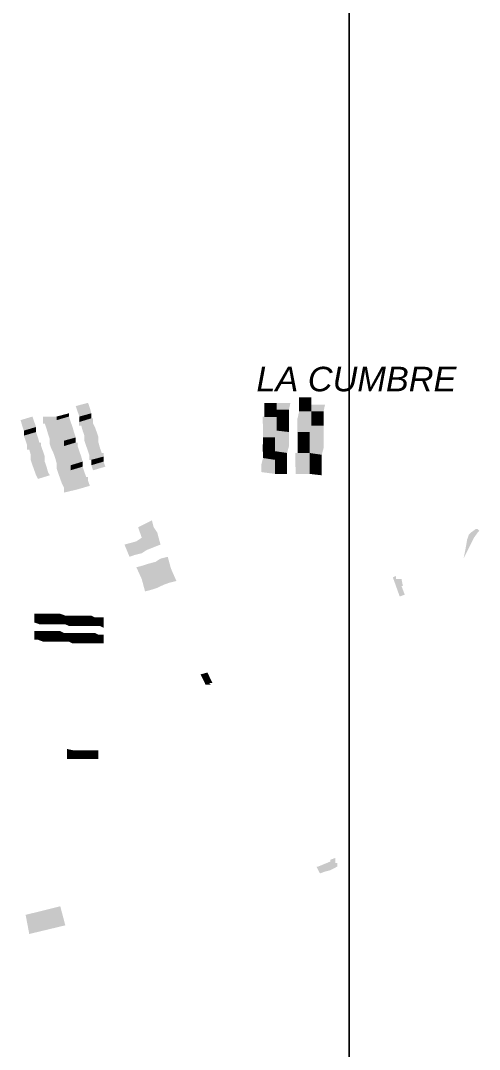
# Model space of a CAD drawing. Header units: millimetres. Extents: x -3588 to 75209, y -3737 to 38254.
# Drawn here: x 29591 to 29950, y 3950 to 4756 of the extents above; entities that cross this region are included whole.
import ezdxf

# ---------------------------------------------------------------- set-up
doc = ezdxf.new("R2010")
doc.units = ezdxf.units.MM
for name, color, linetype in [('H', 250, 'Continuous'), ('P', 253, 'Continuous'), ('T', 7, 'Continuous')]:
    doc.layers.add(name, color=color, linetype=linetype)

msp = doc.modelspace()

# ---------------------------------------------------------------- hatches: boundary and pattern name
at = {"layer": 'H', "linetype": 'Continuous'}
for points in [[(29645.292, 4452.672), (29635.69, 4449.855), (29634.281, 4454.096), (29643.884, 4456.625), (29645.292, 4452.672), (29645.292, 4452.672)], [(29791.518, 4456.625), (29791.518, 4451.263), (29781.916, 4451.263), (29781.916, 4456.625), (29791.518, 4456.625), (29791.518, 4456.625)], [(29802.24, 4456.625), (29801.12, 4451.263), (29791.518, 4451.263), (29791.518, 4456.625), (29802.24, 4456.625), (29802.24, 4456.625)], [(29818.612, 4460.866), (29818.612, 4455.216), (29809.01, 4455.216), (29809.01, 4460.866), (29818.612, 4460.866), (29818.612, 4460.866)], [(29818.612, 4455.216), (29818.612, 4449.855), (29809.01, 4449.855), (29809.01, 4455.216), (29818.612, 4455.216), (29818.612, 4455.216)], [(29829.335, 4455.216), (29828.214, 4449.855), (29818.612, 4449.855), (29818.612, 4455.216), (29829.335, 4455.216), (29829.335, 4455.216)], [(29628.92, 4445.902), (29619.318, 4443.085), (29619.318, 4445.902), (29628.92, 4448.447), (29628.92, 4445.902), (29628.92, 4445.902)], [(29646.412, 4448.447), (29637.098, 4445.902), (29635.69, 4449.855), (29645.292, 4452.672), (29646.412, 4448.447), (29646.412, 4448.447)], [(29646.412, 4444.494), (29637.098, 4441.661), (29637.098, 4445.902), (29646.412, 4448.447), (29646.412, 4444.494), (29646.412, 4444.494)], [(29781.916, 4445.614), (29791.518, 4445.614), (29791.518, 4451.263), (29781.916, 4451.263), (29781.916, 4445.614)], [(29801.12, 4451.263), (29801.12, 4444.494), (29791.518, 4445.902), (29791.518, 4451.263), (29801.12, 4451.263), (29801.12, 4451.263)], [(29818.612, 4449.855), (29818.612, 4444.494), (29807.89, 4444.494), (29809.01, 4449.855), (29818.612, 4449.855), (29818.612, 4449.855)], [(29828.214, 4449.855), (29828.214, 4444.494), (29818.612, 4444.494), (29818.612, 4449.855), (29828.214, 4449.855), (29828.214, 4449.855)], [(29601.81, 4441.661), (29592.224, 4439.133), (29591.087, 4443.085), (29600.402, 4445.902), (29601.81, 4441.661), (29601.81, 4441.661)], [(29603.234, 4437.708), (29593.632, 4434.892), (29592.224, 4439.133), (29601.81, 4441.661), (29603.234, 4437.708), (29603.234, 4437.708)], [(29608.595, 4440.253), (29619.606, 4440.253), (29619.606, 4445.902), (29608.595, 4445.902), (29608.595, 4440.253)], [(29620.726, 4439.133), (29611.412, 4436.3), (29610.004, 4440.541), (29619.318, 4443.085), (29620.726, 4439.133), (29620.726, 4439.133)], [(29622.135, 4434.892), (29612.548, 4432.347), (29611.412, 4436.3), (29620.726, 4439.133), (29622.135, 4434.892), (29622.135, 4434.892)], [(29630.329, 4441.661), (29620.726, 4439.133), (29619.318, 4443.085), (29628.92, 4445.902), (29630.329, 4441.661), (29630.329, 4441.661)], [(29631.737, 4437.708), (29622.135, 4434.892), (29620.726, 4439.133), (29630.329, 4441.661), (29631.737, 4437.708), (29631.737, 4437.708)], [(29636.826, 4438.844), (29647.837, 4438.844), (29647.837, 4444.494), (29636.826, 4444.494), (29636.826, 4438.844)], [(29649.245, 4437.708), (29639.643, 4434.892), (29638.522, 4439.133), (29647.837, 4440.541), (29649.245, 4437.708), (29649.245, 4437.708)], [(29780.507, 4440.253), (29791.518, 4440.253), (29791.518, 4445.902), (29780.507, 4445.902), (29780.507, 4440.253)], [(29791.518, 4440.541), (29791.518, 4434.892), (29780.795, 4434.892), (29780.795, 4440.541), (29791.518, 4440.541), (29791.518, 4440.541)], [(29801.12, 4444.494), (29801.12, 4439.133), (29791.518, 4440.541), (29791.518, 4445.902), (29801.12, 4444.494), (29801.12, 4444.494)], [(29801.12, 4439.133), (29801.12, 4433.771), (29791.518, 4434.892), (29791.518, 4440.541), (29801.12, 4439.133), (29801.12, 4439.133)], [(29807.602, 4438.844), (29818.612, 4438.844), (29818.612, 4444.494), (29807.602, 4444.494), (29807.602, 4438.844)], [(29807.602, 4433.483), (29818.612, 4433.483), (29818.612, 4439.133), (29807.602, 4439.133), (29807.602, 4433.483)], [(29817.204, 4433.483), (29828.214, 4433.483), (29828.214, 4439.133), (29817.204, 4439.133), (29817.204, 4433.483)], [(29818.612, 4438.844), (29828.214, 4438.844), (29828.214, 4444.494), (29818.612, 4444.494), (29818.612, 4438.844)], [(29603.234, 4433.771), (29593.632, 4430.939), (29593.632, 4434.892), (29603.234, 4437.708), (29603.234, 4433.771), (29603.234, 4433.771)], [(29604.643, 4429.53), (29595.04, 4426.986), (29593.632, 4430.939), (29603.234, 4433.771), (29604.643, 4429.53), (29604.643, 4429.53)], [(29623.559, 4430.939), (29613.957, 4428.122), (29612.548, 4432.347), (29622.135, 4434.892), (29623.559, 4430.939), (29623.559, 4430.939)], [(29624.967, 4426.986), (29613.957, 4424.169), (29613.957, 4428.122), (29623.559, 4430.939), (29624.967, 4426.986), (29624.967, 4426.986)], [(29632.873, 4433.771), (29623.559, 4430.939), (29622.135, 4434.892), (29631.737, 4437.708), (29632.873, 4433.771), (29632.873, 4433.771)], [(29634.281, 4429.53), (29624.967, 4426.986), (29623.559, 4430.939), (29632.873, 4433.771), (29634.281, 4429.53), (29634.281, 4429.53)], [(29650.653, 4433.771), (29641.051, 4430.939), (29639.643, 4434.892), (29649.245, 4437.708), (29650.653, 4433.771), (29650.653, 4433.771)], [(29652.062, 4429.53), (29641.051, 4426.986), (29641.051, 4430.939), (29650.653, 4433.771), (29652.062, 4429.53), (29652.062, 4429.53)], [(29791.518, 4434.892), (29790.11, 4429.53), (29780.795, 4429.53), (29780.795, 4434.892), (29791.518, 4434.892), (29791.518, 4434.892)], [(29801.12, 4433.771), (29801.12, 4428.122), (29790.11, 4429.53), (29791.518, 4434.892), (29801.12, 4433.771), (29801.12, 4433.771)], [(29817.204, 4433.771), (29817.204, 4428.122), (29807.89, 4428.122), (29807.89, 4433.771), (29817.204, 4433.771), (29817.204, 4433.771)], [(29828.214, 4433.771), (29828.214, 4426.986), (29817.204, 4428.122), (29817.204, 4433.771), (29828.214, 4433.771), (29828.214, 4433.771)], [(29605.763, 4425.577), (29596.449, 4422.761), (29595.04, 4426.986), (29604.643, 4429.53), (29605.763, 4425.577), (29605.763, 4425.577)], [(29596.177, 4419.928), (29607.187, 4419.928), (29607.187, 4425.577), (29596.177, 4425.577), (29596.177, 4419.928)], [(29608.595, 4418.808), (29598.993, 4415.975), (29597.873, 4420.216), (29607.187, 4422.761), (29608.595, 4418.808), (29608.595, 4418.808)], [(29624.967, 4422.761), (29615.365, 4420.216), (29613.957, 4424.169), (29624.967, 4426.986), (29624.967, 4422.761), (29624.967, 4422.761)], [(29626.088, 4420.216), (29616.773, 4417.384), (29615.365, 4420.216), (29624.967, 4422.761), (29626.088, 4420.216), (29626.088, 4420.216)], [(29624.679, 4419.928), (29635.69, 4419.928), (29635.69, 4425.577), (29624.679, 4425.577), (29624.679, 4419.928)], [(29634.281, 4425.577), (29624.967, 4422.761), (29624.967, 4426.986), (29634.281, 4429.53), (29634.281, 4425.577), (29634.281, 4425.577)], [(29637.098, 4418.808), (29627.512, 4415.975), (29626.088, 4420.216), (29635.69, 4422.761), (29637.098, 4418.808), (29637.098, 4418.808)], [(29652.062, 4425.577), (29642.459, 4422.761), (29641.051, 4426.986), (29652.062, 4429.53), (29652.062, 4425.577), (29652.062, 4425.577)], [(29653.198, 4421.336), (29643.884, 4418.808), (29642.459, 4422.761), (29652.062, 4425.577), (29653.198, 4421.336), (29653.198, 4421.336)], [(29780.507, 4418.52), (29790.11, 4418.52), (29790.11, 4424.169), (29780.507, 4424.169), (29780.507, 4418.52)], [(29790.11, 4429.53), (29790.11, 4424.169), (29780.795, 4424.169), (29780.795, 4429.53), (29790.11, 4429.53), (29790.11, 4429.53)], [(29801.12, 4428.122), (29801.12, 4422.761), (29790.11, 4424.169), (29790.11, 4429.53), (29801.12, 4428.122), (29801.12, 4428.122)], [(29801.12, 4422.761), (29799.696, 4417.384), (29790.11, 4418.808), (29790.11, 4424.169), (29801.12, 4422.761), (29801.12, 4422.761)], [(29817.204, 4428.122), (29817.204, 4422.761), (29807.89, 4422.761), (29807.89, 4428.122), (29817.204, 4428.122), (29817.204, 4428.122)], [(29817.204, 4422.761), (29817.204, 4417.384), (29807.89, 4417.384), (29807.89, 4422.761), (29817.204, 4422.761), (29817.204, 4422.761)], [(29828.214, 4426.986), (29828.214, 4421.336), (29817.204, 4422.761), (29817.204, 4428.122), (29828.214, 4426.986), (29828.214, 4426.986)], [(29828.214, 4421.336), (29826.806, 4415.975), (29817.204, 4417.384), (29817.204, 4422.761), (29828.214, 4421.336), (29828.214, 4421.336)], [(29610.004, 4414.567), (29598.993, 4412.022), (29598.993, 4415.975), (29608.595, 4418.808), (29610.004, 4414.567), (29610.004, 4414.567)], [(29610.004, 4410.614), (29600.402, 4407.797), (29598.993, 4412.022), (29610.004, 4414.567), (29610.004, 4410.614), (29610.004, 4410.614)], [(29627.512, 4415.975), (29618.198, 4413.447), (29616.773, 4417.384), (29626.088, 4420.216), (29627.512, 4415.975), (29627.512, 4415.975)], [(29628.92, 4412.022), (29619.318, 4409.206), (29618.198, 4413.447), (29627.512, 4415.975), (29628.92, 4412.022), (29628.92, 4412.022)], [(29638.522, 4414.567), (29628.92, 4412.022), (29627.512, 4415.975), (29637.098, 4418.808), (29638.522, 4414.567), (29638.522, 4414.567)], [(29639.643, 4410.614), (29630.329, 4407.797), (29628.92, 4412.022), (29638.522, 4414.567), (29639.643, 4410.614), (29639.643, 4410.614)], [(29654.606, 4417.384), (29645.292, 4414.567), (29643.884, 4418.808), (29653.198, 4421.336), (29654.606, 4417.384), (29654.606, 4417.384)], [(29645.004, 4411.75), (29656.014, 4411.75), (29656.014, 4417.384), (29645.004, 4417.384), (29645.004, 4411.75)], [(29656.014, 4410.614), (29646.412, 4407.797), (29646.412, 4412.022), (29656.014, 4414.567), (29656.014, 4410.614), (29656.014, 4410.614)], [(29790.11, 4418.808), (29790.11, 4413.447), (29790.11, 4412.022), (29780.795, 4413.447), (29780.795, 4414.567), (29780.795, 4418.808), (29790.11, 4418.808), (29790.11, 4418.808)], [(29799.696, 4417.384), (29799.696, 4413.447), (29799.696, 4412.022), (29790.11, 4412.022), (29790.11, 4413.447), (29790.11, 4418.808), (29799.696, 4417.384), (29799.696, 4417.384)], [(29806.193, 4411.75), (29817.204, 4411.75), (29817.204, 4417.384), (29806.193, 4417.384), (29806.193, 4411.75)], [(29826.806, 4415.975), (29826.806, 4412.022), (29826.806, 4410.614), (29817.204, 4412.022), (29817.204, 4417.384), (29826.806, 4415.975), (29826.806, 4415.975)], [(29611.412, 4406.661), (29601.81, 4403.844), (29600.402, 4407.797), (29610.004, 4410.614), (29611.412, 4406.661), (29611.412, 4406.661)], [(29612.548, 4402.436), (29603.234, 4399.891), (29601.81, 4403.844), (29611.412, 4406.661), (29612.548, 4402.436), (29612.548, 4402.436)], [(29630.329, 4407.797), (29619.318, 4405.253), (29619.318, 4409.206), (29628.92, 4412.022), (29630.329, 4407.797), (29630.329, 4407.797)], [(29630.329, 4403.844), (29620.726, 4401.012), (29619.318, 4405.253), (29630.329, 4407.797), (29630.329, 4403.844), (29630.329, 4403.844)], [(29639.643, 4406.661), (29630.329, 4403.844), (29630.329, 4407.797), (29639.643, 4410.614), (29639.643, 4406.661), (29639.643, 4406.661)], [(29641.051, 4402.436), (29631.737, 4399.891), (29630.329, 4403.844), (29639.643, 4406.661), (29641.051, 4402.436), (29641.051, 4402.436)], [(29657.423, 4406.661), (29647.837, 4403.844), (29646.412, 4407.797), (29656.014, 4410.614), (29657.423, 4406.661), (29657.423, 4406.661)], [(29790.11, 4412.022), (29790.11, 4406.661), (29779.371, 4407.797), (29780.795, 4413.447), (29790.11, 4412.022), (29790.11, 4412.022)], [(29790.11, 4406.661), (29790.11, 4401.012), (29779.371, 4402.436), (29779.371, 4407.797), (29790.11, 4406.661), (29790.11, 4406.661)], [(29790.11, 4406.389), (29799.696, 4406.389), (29799.696, 4412.022), (29790.11, 4412.022), (29790.11, 4406.389)], [(29799.696, 4406.661), (29799.696, 4401.012), (29790.11, 4401.012), (29790.11, 4406.661), (29799.696, 4406.661), (29799.696, 4406.661)], [(29806.193, 4406.389), (29817.204, 4406.389), (29817.204, 4412.022), (29806.193, 4412.022), (29806.193, 4406.389)], [(29817.204, 4406.661), (29817.204, 4401.012), (29806.481, 4401.012), (29806.481, 4406.661), (29817.204, 4406.661), (29817.204, 4406.661)], [(29826.806, 4410.614), (29826.806, 4405.253), (29817.204, 4406.661), (29817.204, 4412.022), (29826.806, 4410.614), (29826.806, 4410.614)], [(29826.806, 4405.253), (29826.806, 4399.891), (29817.204, 4401.012), (29817.204, 4406.661), (29826.806, 4405.253), (29826.806, 4405.253)], [(29613.957, 4399.891), (29604.643, 4397.059), (29603.234, 4399.891), (29612.548, 4402.436), (29613.957, 4399.891), (29613.957, 4399.891)], [(29631.737, 4399.891), (29622.135, 4397.059), (29620.726, 4401.012), (29630.329, 4403.844), (29631.737, 4399.891), (29631.737, 4399.891)], [(29632.873, 4395.65), (29623.559, 4393.122), (29622.135, 4397.059), (29631.737, 4399.891), (29632.873, 4395.65), (29632.873, 4395.65)], [(29642.459, 4398.483), (29632.873, 4395.65), (29631.737, 4399.891), (29641.051, 4402.436), (29642.459, 4398.483), (29642.459, 4398.483)], [(29632.873, 4392.834), (29643.884, 4392.834), (29643.884, 4398.483), (29632.873, 4398.483), (29632.873, 4392.834)], [(29634.281, 4393.122), (29624.967, 4390.289), (29623.559, 4393.122), (29632.873, 4395.65), (29634.281, 4393.122), (29634.281, 4393.122)], [(29635.69, 4388.881), (29624.967, 4386.336), (29624.967, 4390.289), (29634.281, 4393.122), (29635.69, 4388.881), (29635.69, 4388.881)], [(29645.292, 4391.698), (29635.69, 4388.881), (29634.281, 4393.122), (29643.884, 4395.65), (29645.292, 4391.698), (29645.292, 4391.698)], [(29695.256, 4359.242), (29684.533, 4355.001), (29683.109, 4359.242), (29693.847, 4364.603), (29695.256, 4359.242), (29695.256, 4359.242)], [(29698.072, 4355.001), (29685.941, 4351.048), (29684.533, 4355.001), (29695.256, 4359.242), (29698.072, 4355.001), (29698.072, 4355.001)], [(29937.744, 4334.676), (29939.152, 4341.462), (29940.561, 4349.64), (29941.969, 4353.593), (29943.393, 4355.001), (29947.33, 4357.834), (29948.754, 4357.834), (29950.163, 4356.409), (29948.754, 4355.001), (29945.922, 4351.048), (29937.744, 4334.676), (29937.744, 4334.676)], [(29688.486, 4345.687), (29689.894, 4341.462), (29685.941, 4338.917), (29681.7, 4348.231), (29685.941, 4351.048), (29688.486, 4345.687), (29688.486, 4345.687)], [(29699.497, 4349.64), (29688.486, 4345.687), (29685.941, 4351.048), (29698.072, 4355.001), (29699.497, 4349.64), (29699.497, 4349.64)], [(29700.617, 4345.687), (29689.894, 4341.462), (29688.486, 4345.687), (29699.497, 4349.64), (29700.617, 4345.687), (29700.617, 4345.687)], [(29680.292, 4337.509), (29676.339, 4336.085), (29672.386, 4345.687), (29677.748, 4347.095), (29680.292, 4337.509), (29680.292, 4337.509)], [(29685.941, 4338.917), (29680.292, 4337.509), (29677.748, 4347.095), (29681.7, 4348.231), (29685.941, 4338.917), (29685.941, 4338.917)], [(29704.858, 4325.362), (29699.497, 4322.546), (29696.664, 4332.148), (29700.617, 4334.676), (29704.858, 4325.362), (29704.858, 4325.362)], [(29708.811, 4326.77), (29704.858, 4325.362), (29700.617, 4334.676), (29706.266, 4336.085), (29708.811, 4326.77), (29708.811, 4326.77)], [(29689.894, 4320.001), (29685.941, 4318.593), (29681.7, 4327.907), (29687.062, 4329.315), (29689.894, 4320.001), (29689.894, 4320.001)], [(29695.256, 4321.137), (29689.894, 4320.001), (29687.062, 4329.315), (29691.303, 4330.723), (29695.256, 4321.137), (29695.256, 4321.137)], [(29699.497, 4322.546), (29695.256, 4321.137), (29691.303, 4330.723), (29696.664, 4332.148), (29699.497, 4322.546), (29699.497, 4322.546)], [(29707.386, 4315.76), (29703.433, 4314.352), (29699.497, 4322.546), (29704.858, 4325.362), (29707.386, 4315.76), (29707.386, 4315.76)], [(29713.036, 4317.184), (29707.386, 4315.76), (29704.858, 4325.362), (29708.811, 4326.77), (29713.036, 4317.184), (29713.036, 4317.184)], [(29693.847, 4310.399), (29688.486, 4308.99), (29685.941, 4318.593), (29689.894, 4320.001), (29693.847, 4310.399), (29693.847, 4310.399)], [(29698.072, 4311.823), (29693.847, 4310.399), (29689.894, 4320.001), (29695.256, 4321.137), (29698.072, 4311.823), (29698.072, 4311.823)], [(29703.433, 4314.352), (29698.072, 4311.823), (29695.256, 4321.137), (29699.497, 4322.546), (29703.433, 4314.352), (29703.433, 4314.352)], [(29891.733, 4306.446), (29887.78, 4305.037), (29882.419, 4320.001), (29884.948, 4321.137), (29884.948, 4318.593), (29889.189, 4318.593), (29890.309, 4313.231), (29889.189, 4313.231), (29891.733, 4306.446), (29891.733, 4306.446)], [(29608.595, 4291.498), (29608.595, 4283.304), (29605.763, 4283.304), (29601.81, 4284.713), (29601.81, 4291.498), (29605.763, 4291.498), (29608.595, 4291.498), (29608.595, 4291.498)], [(29615.365, 4290.074), (29615.365, 4283.304), (29612.548, 4283.304), (29608.595, 4283.304), (29608.595, 4291.498), (29612.548, 4291.498), (29615.365, 4291.498), (29615.365, 4290.074), (29615.365, 4290.074)], [(29622.135, 4290.074), (29622.135, 4283.304), (29619.318, 4283.304), (29615.365, 4283.304), (29615.365, 4290.074), (29615.365, 4291.498), (29619.318, 4291.498), (29622.135, 4291.498), (29622.135, 4290.074), (29622.135, 4290.074)], [(29628.92, 4290.074), (29628.92, 4281.896), (29626.088, 4283.304), (29622.135, 4283.304), (29622.135, 4290.074), (29622.135, 4291.498), (29626.088, 4290.074), (29628.92, 4290.074), (29628.92, 4290.074)], [(29635.69, 4290.074), (29635.69, 4281.896), (29632.873, 4281.896), (29628.92, 4281.896), (29628.92, 4290.074), (29632.873, 4290.074), (29635.69, 4290.074), (29635.69, 4290.074)], [(29642.459, 4288.666), (29642.459, 4281.896), (29639.643, 4281.896), (29635.69, 4281.896), (29635.69, 4290.074), (29639.643, 4290.074), (29642.459, 4290.074), (29642.459, 4288.666), (29642.459, 4288.666)], [(29649.245, 4288.666), (29649.245, 4281.896), (29646.412, 4281.896), (29642.459, 4281.896), (29642.459, 4288.666), (29642.459, 4290.074), (29646.412, 4290.074), (29649.245, 4288.666), (29649.245, 4288.666)], [(29656.014, 4288.666), (29656.014, 4280.488), (29653.198, 4281.896), (29649.245, 4281.896), (29649.245, 4288.666), (29653.198, 4288.666), (29656.014, 4288.666), (29656.014, 4288.666)], [(29608.595, 4271.174), (29608.595, 4269.749), (29604.643, 4271.174), (29601.81, 4271.174), (29601.81, 4277.943), (29604.643, 4277.943), (29608.595, 4277.943), (29608.595, 4271.174), (29608.595, 4271.174)], [(29615.365, 4271.174), (29615.365, 4269.749), (29611.412, 4269.749), (29608.595, 4269.749), (29608.595, 4271.174), (29608.595, 4277.943), (29611.412, 4277.943), (29615.365, 4277.943), (29615.365, 4271.174), (29615.365, 4271.174)], [(29622.135, 4269.749), (29618.198, 4269.749), (29615.365, 4269.749), (29615.365, 4271.174), (29615.365, 4277.943), (29618.198, 4277.943), (29622.135, 4277.943), (29622.135, 4269.749), (29622.135, 4269.749)], [(29628.92, 4269.749), (29624.967, 4269.749), (29622.135, 4269.749), (29622.135, 4277.943), (29624.967, 4276.535), (29628.92, 4276.535), (29628.92, 4269.749), (29628.92, 4269.749)], [(29635.69, 4269.749), (29635.69, 4268.341), (29631.737, 4268.341), (29628.92, 4269.749), (29628.92, 4276.535), (29631.737, 4276.535), (29635.69, 4276.535), (29635.69, 4269.749), (29635.69, 4269.749)], [(29642.459, 4269.749), (29642.459, 4268.341), (29638.522, 4268.341), (29635.69, 4268.341), (29635.69, 4269.749), (29635.69, 4276.535), (29638.522, 4276.535), (29642.459, 4276.535), (29642.459, 4269.749), (29642.459, 4269.749)], [(29649.245, 4268.341), (29645.292, 4268.341), (29642.459, 4268.341), (29642.459, 4269.749), (29642.459, 4276.535), (29645.292, 4276.535), (29649.245, 4276.535), (29649.245, 4268.341), (29649.245, 4268.341)], [(29656.014, 4268.341), (29652.062, 4268.341), (29649.245, 4268.341), (29649.245, 4276.535), (29652.062, 4275.111), (29656.014, 4275.111), (29656.014, 4268.341), (29656.014, 4268.341)], [(29731.952, 4244.063), (29737.313, 4245.472), (29741.266, 4237.294), (29738.722, 4237.294), (29740.146, 4235.885), (29737.313, 4235.885), (29735.905, 4235.885), (29731.952, 4244.063), (29731.952, 4244.063)], [(29635.69, 4184.497), (29635.69, 4183.089), (29635.69, 4177.728), (29631.737, 4177.728), (29627.512, 4177.728), (29627.512, 4185.634), (29632.873, 4184.497), (29635.69, 4184.497), (29635.69, 4184.497)], [(29645.292, 4184.497), (29643.884, 4177.728), (29641.051, 4177.728), (29635.69, 4177.728), (29635.69, 4183.089), (29635.69, 4184.497), (29639.643, 4184.497), (29641.051, 4184.497), (29645.292, 4184.497), (29645.292, 4184.497)], [(29652.062, 4184.497), (29652.062, 4177.728), (29647.837, 4177.728), (29643.884, 4177.728), (29645.292, 4184.497), (29647.837, 4184.497), (29649.245, 4184.497), (29652.062, 4184.497), (29652.062, 4184.497)], [(29837.529, 4097.565), (29837.529, 4096.429), (29838.937, 4096.429), (29838.937, 4093.612), (29833.576, 4090.78), (29829.335, 4089.659), (29825.382, 4088.251), (29822.565, 4093.612), (29823.973, 4093.612), (29833.576, 4097.565), (29833.576, 4098.974), (29837.529, 4100.382), (29837.529, 4097.565), (29837.529, 4097.565)], [(29595.04, 4055.78), (29622.135, 4062.549), (29626.088, 4047.602), (29597.873, 4040.816), (29595.04, 4055.78), (29595.04, 4055.78)]]:
    msp.add_hatch(color=256, dxfattribs=at).paths.add_polyline_path(points)

# ---------------------------------------------------------------- linework, layer by layer
at = {"layer": 'P', "const_width": 1.2}
msp.add_lwpolyline([(29848.251, -785.456), (29848.251, 8540.772)], dxfattribs=at)

# ---------------------------------------------------------------- texts
at = {"layer": 'T', "insert": (29775.626, 4484.855), "char_height": 19.20446, "attachment_point": 1}
msp.add_mtext('{\\fArial|b0|i1|c0|p18;LA CUMBRE}', dxfattribs=at)

doc.saveas('drawing.dxf')
